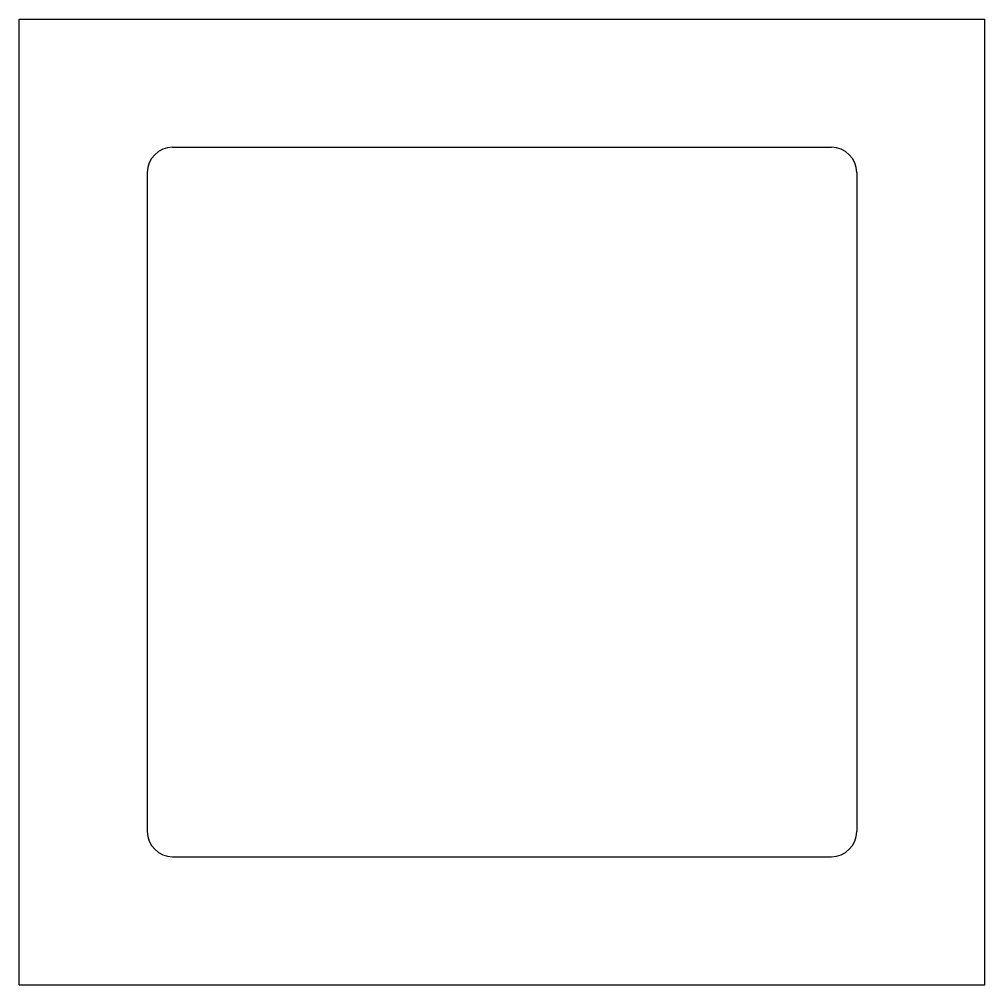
# Model space of a CAD drawing. Header units: millimetres. Extents: x 0 to 19.1, y -76.2 to -57.1.
import ezdxf

# ---------------------------------------------------------------- set-up
doc = ezdxf.new("R2010")
doc.units = ezdxf.units.MM

msp = doc.modelspace()

# ---------------------------------------------------------------- linework, layer by layer
for p, q in [((0, -57.15), (19.05, -57.15)), ((0, -76.2), (0, -57.15)), ((19.05, -76.2), (19.05, -57.15)), ((3.025, -59.675), (16.025, -59.675)), ((2.525, -60.175), (2.525, -73.175)), ((16.525, -60.175), (16.525, -73.175)), ((3.025, -73.675), (16.025, -73.675)), ((0, -76.2), (19.05, -76.2))]:
    msp.add_line(p, q)
for centre, start, end in [((3.025, -60.175), 90, 180), ((16.025, -60.175), 0, 90), ((3.025, -73.175), 180, 270), ((16.025, -73.175), 270, 0)]:
    msp.add_arc(centre, 0.5, start, end)

doc.saveas('drawing.dxf')
